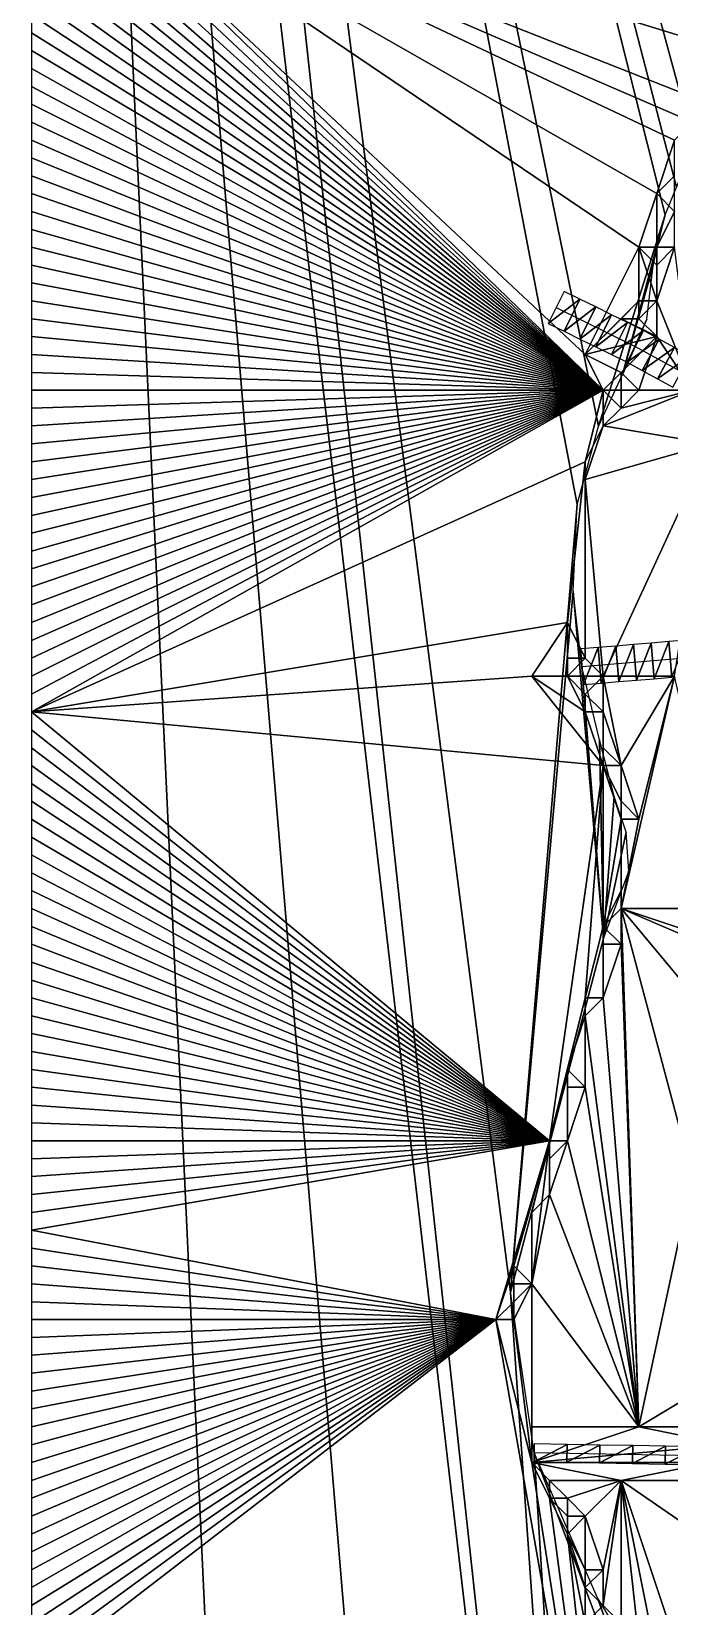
# Model space of a CAD drawing. Header units: metres. Extents: x 891 to 1103, y -901 to 900.
# Drawn here: x 900 to 971.4, y -384.1 to -207.9 of the extents above; entities that cross this region are included whole.
import ezdxf

# ---------------------------------------------------------------- set-up
doc = ezdxf.new("R2010")
doc.units = ezdxf.units.M
for name, color, linetype in [('OSM_ROAD_AXES', 2, 'CONTINUOUS'), ('OSM_ROAD_SURFACE', 9, 'CONTINUOUS'), ('OSM_TERRAIN', 3, 'CONTINUOUS'), ('OSM_WATER_OUTLINES', 4, 'CONTINUOUS'), ('OSM_WATER_SURFACE', 5, 'CONTINUOUS'), ('OSM_WATERWAYS', 5, 'CONTINUOUS')]:
    doc.layers.add(name, color=color, linetype=linetype)

msp = doc.modelspace()

# ---------------------------------------------------------------- linework, layer by layer
at = {"layer": 'OSM_ROAD_AXES'}
for points in [[(958.74, -238.728, 0.132), (967.594, -243.097, 0.826), (1015.754, -269.296, 6.169), (1025.117, -274.085, 6.888), (1040.216, -283.264, 8.159)], [(1025.117, -274.085, 6.888), (1011.101, -274.803, 6.18), (961.613, -278.95, 1.007)]]:
    msp.add_polyline3d(points, dxfattribs=at)
at = {"layer": 'OSM_ROAD_SURFACE'}
for points in [[(957.855, -240.522, 0.171), (961.396, -237.808, 0.155), (959.625, -236.934, 0.158)], [(957.855, -240.522, 0.171), (959.626, -241.395, 0.203), (961.396, -237.808, 0.155)], [(959.626, -241.395, 0.203), (963.167, -238.682, 0.151), (961.396, -237.808, 0.155)], [(959.626, -241.395, 0.203), (961.397, -242.269, 0.2), (963.167, -238.682, 0.151)], [(961.397, -242.269, 0.2), (964.937, -239.556, 0.146), (963.167, -238.682, 0.151)], [(961.397, -242.269, 0.2), (963.167, -243.143, 0.329), (964.937, -239.556, 0.146)], [(963.167, -243.143, 0.329), (966.708, -240.429, 0.675), (964.937, -239.556, 0.146)], [(963.167, -243.143, 0.329), (964.938, -244.016, 0.535), (966.708, -240.429, 0.675)], [(964.938, -244.016, 0.535), (968.514, -241.321, 0.964), (966.708, -240.429, 0.675)], [(964.938, -244.016, 0.535), (966.674, -244.872, 0.68), (968.514, -241.321, 0.964)], [(966.674, -244.872, 0.68), (970.27, -242.275, 1.269), (968.514, -241.321, 0.964)], [(966.674, -244.872, 0.68), (968.358, -245.789, 1.383), (970.27, -242.275, 1.269)], [(968.358, -245.789, 1.383), (971.99, -243.211, 1.836), (970.27, -242.275, 1.269)], [(968.358, -245.789, 1.383), (970.078, -246.725, 1.674), (971.99, -243.211, 1.836)], [(970.078, -246.725, 1.674), (973.71, -244.147, 1.913), (971.99, -243.211, 1.836)], [(970.078, -246.725, 1.674), (971.798, -247.66, 1.839), (973.71, -244.147, 1.913)], [(965.405, -276.625, 1.132), (963.426, -276.791, 1.049), (963.76, -280.777, 1.028)], [(965.405, -276.625, 1.132), (963.76, -280.777, 1.028), (965.739, -280.611, 1.165)], [(967.385, -276.459, 1.236), (965.405, -276.625, 1.132), (965.739, -280.611, 1.165)], [(967.385, -276.459, 1.236), (965.739, -280.611, 1.165), (967.719, -280.445, 1.273)], [(969.364, -276.293, 1.341), (967.385, -276.459, 1.236), (967.719, -280.445, 1.273)], [(969.364, -276.293, 1.341), (967.719, -280.445, 1.273), (969.698, -280.279, 1.381)], [(971.344, -276.127, 1.446), (969.364, -276.293, 1.341), (969.698, -280.279, 1.381)], [(971.344, -276.127, 1.446), (969.698, -280.279, 1.381), (971.678, -280.113, 1.489)], [(973.323, -275.962, 1.601), (971.344, -276.127, 1.446), (971.678, -280.113, 1.489)], [(963.426, -276.791, 1.049), (961.446, -276.957, 0.804), (961.78, -280.943, 0.872)], [(963.426, -276.791, 1.049), (961.78, -280.943, 0.872), (963.76, -280.777, 1.028)]]:
    msp.add_3dface(points, dxfattribs=at)
at = {"layer": 'OSM_TERRAIN'}
for points in [[(968, -232), (900, -186), (962, -244, 0.164)], [(968, -232), (970, -226), (900, -186)], [(970, -226), (972, -220), (900, -186)], [(964, -248), (962, -244, 0.164), (900, -186)], [(972, -220), (974, -218), (900, -186)], [(974, -218), (976, -216), (900, -186)], [(976, -216), (978, -210), (900, -186)], [(900, -186), (978, -210), (984, -208)], [(984, -208), (988, -206), (900, -186)], [(900, -188), (964, -248), (900, -186)], [(900, -190), (964, -248), (900, -188)], [(900, -192), (964, -248), (900, -190)], [(900, -194), (964, -248), (900, -192)], [(900, -196), (964, -248), (900, -194)], [(900, -198), (964, -248), (900, -196)], [(900, -200), (964, -248), (900, -198)], [(900, -202), (964, -248), (900, -200)], [(900, -204), (964, -248), (900, -202)], [(900, -206), (964, -248), (900, -204)], [(900, -208), (964, -248), (900, -206)], [(900, -210), (964, -248), (900, -208)], [(900, -212), (964, -248), (900, -210)], [(900, -214), (964, -248), (900, -212)], [(900, -216), (964, -248), (900, -214)], [(900, -218), (964, -248), (900, -216)], [(900, -220), (964, -248), (900, -218)], [(900, -222), (964, -248), (900, -220)], [(970, -226), (972, -224), (972, -220)], [(900, -224), (964, -248), (900, -222)], [(900, -226), (964, -248), (900, -224)], [(972, -228, 1.628), (972, -224), (970, -226)], [(900, -228), (964, -248), (900, -226)], [(968, -232), (970, -232), (970, -226)], [(970, -232), (972, -228, 1.628), (970, -226)], [(900, -230), (964, -248), (900, -228)], [(970, -232), (972, -232, 1.681), (972, -228, 1.628)], [(900, -232), (964, -248), (900, -230)], [(900, -234), (964, -248), (900, -232)], [(968, -238, 0.053), (968, -232), (962, -244, 0.164)], [(968, -238, 0.053), (970, -238, 1.727), (968, -232)], [(968, -232), (970, -238, 1.727), (970, -234, 1.672)], [(970, -234, 1.672), (970, -232), (968, -232)], [(974, -248, 1.915), (972, -232, 1.681), (970, -238, 1.727)], [(970, -238, 1.727), (972, -232, 1.681), (970, -234, 1.672)], [(970, -234, 1.672), (972, -232, 1.681), (970, -232)], [(900, -236), (964, -248), (900, -234)], [(900, -238), (964, -248), (900, -236)], [(900, -240), (964, -248), (900, -238)], [(962, -244, 0.164), (966, -240, 0.508), (968, -238, 0.053)], [(966, -240, 0.508), (968, -240, 0.519), (968, -238, 0.053)], [(968, -240, 0.519), (970, -242, 1.149), (970, -238, 1.727)], [(968, -240, 0.519), (970, -238, 1.727), (968, -238, 0.053)], [(970, -242, 1.149), (974, -248, 1.915), (970, -238, 1.727)], [(900, -242), (964, -248), (900, -240)], [(970, -242, 1.149), (966, -240, 0.508), (962, -244, 0.164)], [(970, -242, 1.149), (968, -240, 0.519), (966, -240, 0.508)], [(900, -244), (964, -248), (900, -242)], [(966, -246, 0.496), (970, -242, 1.149), (962, -244, 0.164)], [(968, -248, 1.664), (970, -242, 1.149), (966, -246, 0.496)], [(968, -248, 1.664), (974, -248, 1.915), (970, -242, 1.149)], [(900, -246), (964, -248), (900, -244)], [(964, -248), (966, -246, 0.496), (962, -244, 0.164)], [(900, -248), (964, -248), (900, -246)], [(964, -248), (966, -248, 1.784), (966, -246, 0.496)], [(966, -248, 1.784), (968, -248, 1.664), (966, -246, 0.496)], [(900, -282), (964, -248), (900, -280)], [(900, -282), (900, -284), (964, -248)], [(900, -280), (964, -248), (900, -278)], [(900, -278), (964, -248), (900, -276)], [(900, -276), (964, -248), (900, -274)], [(900, -274), (964, -248), (900, -272)], [(900, -272), (964, -248), (900, -270)], [(900, -270), (964, -248), (900, -268)], [(900, -268), (964, -248), (900, -266)], [(900, -266), (964, -248), (900, -264)], [(900, -284), (962, -256), (964, -248)], [(900, -264), (964, -248), (900, -262)], [(900, -262), (964, -248), (900, -260)], [(900, -260), (964, -248), (900, -258)], [(900, -258), (964, -248), (900, -256)], [(900, -254), (964, -248), (900, -252)], [(900, -254), (900, -256), (964, -248)], [(900, -252), (964, -248), (900, -250)], [(900, -250), (964, -248), (900, -248)], [(962, -256), (964, -252, 1.068), (964, -248)], [(976, -254, 1.492), (974, -248, 1.915), (964, -252, 1.068)], [(964, -252, 1.068), (966, -250, 1.52), (964, -248)], [(964, -252, 1.068), (974, -248, 1.915), (966, -250, 1.52)], [(966, -250, 1.52), (966, -248, 1.784), (964, -248)], [(966, -250, 1.52), (968, -248, 1.664), (966, -248, 1.784)], [(966, -250, 1.52), (974, -248, 1.915), (968, -248, 1.664)], [(962, -256), (962, -258, 0.805), (964, -252, 1.068)], [(962, -258, 0.805), (976, -254, 1.492), (964, -252, 1.068)], [(964, -280, 1.03), (976, -254, 1.492), (962, -258, 0.805)], [(964, -280, 1.03), (972, -280, 1.457), (976, -254, 1.492)], [(900, -284), (960, -274), (962, -256)], [(960, -274), (962, -278, 1.021), (962, -256)], [(962, -256), (962, -278, 1.021), (962, -258, 0.805)], [(964, -280, 1.03), (962, -258, 0.805), (962, -278, 1.021)], [(900, -284), (956, -280), (960, -274)], [(956, -280), (960, -280, 0.973), (960, -274)], [(960, -280, 0.973), (960, -278, 0.973), (960, -274)], [(960, -278, 0.973), (962, -278, 1.021), (960, -274)], [(960, -280, 0.973), (962, -278, 1.021), (960, -278, 0.973)], [(960, -280, 0.973), (964, -280, 1.03), (962, -278, 1.021)], [(964, -290), (956, -280), (900, -284)], [(964, -290), (962, -284), (956, -280)], [(962, -284), (960, -280, 0.973), (956, -280)], [(962, -284), (962, -282, 0.628), (960, -280, 0.973)], [(962, -282, 0.628), (964, -280, 1.03), (960, -280, 0.973)], [(964, -284, 1), (964, -280, 1.03), (962, -282, 0.628)], [(964, -284, 1), (966, -290, 1), (964, -280, 1.03)], [(966, -290, 1), (972, -280, 1.457), (964, -280, 1.03)], [(966, -306, 1), (978, -306, 2.043), (972, -280, 1.457)], [(966, -306, 1), (972, -280, 1.457), (968, -296, 1.112)], [(968, -296, 1.112), (972, -280, 1.457), (966, -290, 1)], [(962, -284), (964, -284, 1), (962, -282, 0.628)], [(958, -332), (900, -284), (900, -286)], [(958, -332), (964, -290), (900, -284)], [(964, -290), (964, -284, 1), (962, -284)], [(964, -290), (964, -288, 1), (964, -284, 1)], [(964, -288, 1), (966, -290, 1), (964, -284, 1)], [(958, -332), (900, -286), (900, -288)], [(900, -290), (958, -332), (900, -288)], [(964, -290), (966, -290, 1), (964, -288, 1)], [(900, -292), (958, -332), (900, -290)], [(958, -332), (962, -316), (964, -290)], [(962, -316), (964, -308), (964, -290)], [(964, -308), (966, -296), (964, -290)], [(966, -296), (966, -294, 1), (964, -290)], [(964, -290), (966, -294, 1), (966, -290, 1)], [(966, -294, 1), (968, -296, 1.112), (966, -290, 1)], [(900, -294), (958, -332), (900, -292)], [(900, -296), (958, -332), (900, -294)], [(966, -296), (968, -296, 1.112), (966, -294, 1)], [(900, -298), (958, -332), (900, -296)], [(966, -304), (966, -296), (964, -308)], [(966, -304), (966, -306, 1), (966, -296)], [(966, -296), (966, -306, 1), (968, -296, 1.112)], [(958, -332), (900, -298), (900, -300)], [(900, -302), (958, -332), (900, -300)], [(900, -304), (958, -332), (900, -302)], [(900, -306), (958, -332), (900, -304)], [(964, -308), (966, -306, 1), (966, -304)], [(900, -308), (958, -332), (900, -306)], [(964, -308), (966, -310, 1), (966, -306, 1)], [(974, -336, 1.46), (986, -330, 2.673), (966, -306, 1)], [(968, -364, 1.056), (974, -336, 1.46), (966, -306, 1)], [(966, -306, 1), (986, -330, 2.673), (980, -312, 2.39)], [(968, -364, 1.056), (966, -306, 1), (966, -310, 1)], [(966, -306, 1), (980, -312, 2.39), (978, -310, 2.043)], [(966, -306, 1), (978, -310, 2.043), (978, -306, 2.043)], [(900, -310), (958, -332), (900, -308)], [(962, -316), (964, -316, 1), (964, -308)], [(964, -316, 1), (964, -310, 1), (964, -308)], [(964, -310, 1), (966, -310, 1), (964, -308)], [(900, -312), (958, -332), (900, -310)], [(964, -316, 1), (968, -364, 1.056), (966, -310, 1)], [(964, -316, 1), (966, -310, 1), (964, -310, 1)], [(900, -314), (958, -332), (900, -312)], [(900, -316), (958, -332), (900, -314)], [(900, -318), (958, -332), (900, -316)], [(958, -332), (960, -324), (962, -316)], [(960, -324), (962, -318, 1), (962, -316)], [(962, -318, 1), (964, -316, 1), (962, -316)], [(962, -318, 1), (968, -364, 1.056), (964, -316, 1)], [(900, -320), (958, -332), (900, -318)], [(960, -324), (962, -326, 1), (962, -318, 1)], [(962, -326, 1), (968, -364, 1.056), (962, -318, 1)], [(900, -322), (958, -332), (900, -320)], [(900, -324), (958, -332), (900, -322)], [(900, -326), (958, -332), (900, -324)], [(958, -332), (960, -332, 1), (960, -324)], [(960, -332, 1), (960, -326, 1), (960, -324)], [(960, -326, 1), (962, -326, 1), (960, -324)], [(900, -328), (958, -332), (900, -326)], [(960, -332, 1), (962, -326, 1), (960, -326, 1)], [(960, -332, 1), (968, -364, 1.056), (962, -326, 1)], [(900, -330), (958, -332), (900, -328)], [(958, -332), (900, -330), (900, -332)], [(900, -342), (958, -332), (900, -340)], [(900, -342), (952, -352), (958, -332)], [(900, -340), (958, -332), (900, -338)], [(900, -338), (958, -332), (900, -336)], [(900, -336), (958, -332), (900, -334)], [(900, -334), (958, -332), (900, -332)], [(952, -352), (954, -346), (958, -332)], [(954, -346), (956, -348, 1), (958, -332)], [(956, -348, 1), (956, -340, 1), (958, -332)], [(956, -340, 1), (958, -338, 1), (958, -332)], [(958, -332), (958, -338, 1), (958, -334, 1)], [(958, -338, 1), (960, -332, 1), (958, -334, 1)], [(958, -338, 1), (968, -364, 1.056), (960, -332, 1)], [(958, -334, 1), (960, -332, 1), (958, -332)], [(968, -364, 1.056), (998, -346, 2.792), (974, -336, 1.46)], [(956, -340, 1), (956, -348, 1), (958, -338, 1)], [(956, -348, 1), (968, -364, 1.056), (958, -338, 1)], [(900, -344), (952, -352), (900, -342)], [(900, -346), (952, -352), (900, -344)], [(900, -348), (952, -352), (900, -346)], [(952, -352), (954, -350, 1), (954, -346)], [(954, -350, 1), (954, -348, 1), (954, -346)], [(954, -348, 1), (956, -348, 1), (954, -346)], [(998, -346, 2.792), (968, -364, 1.056), (988, -364, 1.97)], [(900, -350), (952, -352), (900, -348)], [(956, -368), (956, -348, 1), (954, -352)], [(954, -352), (956, -348, 1), (954, -350, 1)], [(954, -350, 1), (956, -348, 1), (954, -348, 1)], [(956, -364, 1), (956, -348, 1), (956, -368)], [(956, -348, 1), (956, -364, 1), (968, -364, 1.056)], [(900, -352), (952, -352), (900, -350)], [(952, -352), (954, -352), (954, -350, 1)], [(900, -390), (952, -352), (900, -388)], [(900, -390), (900, -392), (952, -352)], [(900, -392), (966, -432), (952, -352)], [(900, -388), (952, -352), (900, -386)], [(900, -386), (952, -352), (900, -384)], [(900, -384), (952, -352), (900, -382)], [(900, -382), (952, -352), (900, -380)], [(900, -380), (952, -352), (900, -378)], [(900, -378), (952, -352), (900, -376)], [(900, -376), (952, -352), (900, -374)], [(900, -374), (952, -352), (900, -372)], [(900, -372), (952, -352), (900, -370)], [(900, -370), (952, -352), (900, -368)], [(900, -368), (952, -352), (900, -366)], [(900, -366), (952, -352), (900, -364)], [(900, -364), (952, -352), (900, -362)], [(900, -362), (952, -352), (900, -360)], [(900, -360), (952, -352), (900, -358)], [(952, -352), (900, -356), (900, -358)], [(900, -356), (952, -352), (900, -354)], [(900, -354), (952, -352), (900, -352)], [(952, -352), (966, -432), (956, -368)], [(952, -352), (956, -368), (954, -352)], [(956, -368), (968, -364, 1.056), (956, -364, 1)], [(956, -368), (978, -366, 0.83), (968, -364, 1.056)], [(978, -366, 0.83), (988, -364, 1.97), (968, -364, 1.056)], [(976, -368, 0.442), (978, -366, 0.83), (956, -368)], [(966, -432), (958, -372), (956, -368)], [(958, -372), (958, -370, 1), (956, -368)], [(958, -370, 1), (966, -370, 1), (956, -368)], [(966, -370, 1), (976, -368, 0.442), (956, -368)], [(966, -370, 1), (1000, -370, 2.594), (976, -368, 0.442)], [(958, -372), (960, -372, 1), (958, -370, 1)], [(960, -372, 1), (966, -370, 1), (958, -370, 1)], [(962, -374, 1), (966, -370, 1), (960, -372, 1)], [(964, -380, 1), (966, -370, 1), (962, -374, 1)], [(964, -384, 1.02), (966, -386, 1.018), (966, -370, 1)], [(964, -384, 1.02), (966, -370, 1), (964, -380, 1)], [(966, -386, 1.018), (968, -388, 1.072), (966, -370, 1)], [(968, -388, 1.072), (970, -390, 1.127), (966, -370, 1)], [(970, -390, 1.127), (976, -400, 1.425), (966, -370, 1)], [(976, -400, 1.425), (998, -392, 2.65), (966, -370, 1)], [(998, -392, 2.65), (1000, -370, 2.594), (966, -370, 1)], [(966, -432), (960, -376), (958, -372)], [(960, -376), (960, -374, 1), (958, -372)], [(958, -372), (960, -374, 1), (960, -372, 1)], [(960, -374, 1), (962, -374, 1), (960, -372, 1)], [(960, -376), (962, -380, 1), (962, -374, 1)], [(960, -376), (962, -374, 1), (960, -374, 1)], [(962, -380, 1), (964, -380, 1), (962, -374, 1)], [(966, -432), (962, -386), (960, -376)], [(962, -386), (962, -382), (960, -376)], [(962, -382), (962, -380, 1), (960, -376)], [(962, -382), (964, -384, 1.02), (964, -380, 1)], [(962, -382), (964, -380, 1), (962, -380, 1)], [(962, -386), (964, -384, 1.02), (962, -382)], [(962, -386), (966, -386, 1.018), (964, -384, 1.02)]]:
    msp.add_3dface(points, dxfattribs=at)
at = {"layer": 'OSM_WATER_OUTLINES'}
for points in [[(957.001, 173.186, 1), (940.486, 128.398, 1), (903.93, 38.378, 1), (900, 33.017, 1), (900, -638.452, 1)], [(973.184, -399.25, 1), (963.336, -383.081, 1), (956.262, -366.902, 1), (953.642, -348.942, 1), (959.8, -325.552, 1), (964.045, -309.373, 1), (966.863, -301.864, 1), (966.565, -297.451, 1), (965.239, -293.47, 1), (963.603, -287.133, 1), (961.613, -278.95, 1), (960.641, -270.501, 1), (961.083, -260.78, 1), (963.46, -252.021, 1), (966.168, -246.237, 1), (967.085, -244.28, 1), (967.594, -243.097, 1), (968.898, -240.055, 1), (969.606, -234.05, 1), (970.944, -228.377, 1), (972.204, -225.292, 1), (974.204, -220.581, 1), (979.687, -212.032, 1), (1006.449, -194.294, 1)]]:
    msp.add_polyline3d(points, dxfattribs=at)
at = {"layer": 'OSM_WATER_SURFACE'}
for points in [[(903.93, 38.378, 1), (900, 33.017, 1), (967.655, -548.922, 1)], [(903.93, 38.378, 1), (967.655, -548.922, 1), (953.642, -348.942, 1)], [(903.93, 38.378, 1), (953.642, -348.942, 1), (961.083, -260.78, 1)], [(903.93, 38.378, 1), (961.083, -260.78, 1), (963.46, -252.021, 1)], [(903.93, 38.378, 1), (963.46, -252.021, 1), (970.944, -228.377, 1)], [(903.93, 38.378, 1), (970.944, -228.377, 1), (972.204, -225.292, 1)], [(903.93, 38.378, 1), (972.204, -225.292, 1), (974.204, -220.581, 1)], [(903.93, 38.378, 1), (974.204, -220.581, 1), (979.687, -212.032, 1)], [(903.93, 38.378, 1), (979.687, -212.032, 1), (1032.237, -171.314, 1)], [(900, 33.017, 1), (900, -638.452, 1), (930.093, -614.944, 1)], [(900, 33.017, 1), (930.093, -614.944, 1), (951.858, -586.279, 1)], [(900, 33.017, 1), (951.858, -586.279, 1), (967.655, -548.922, 1)], [(963.46, -252.021, 1), (966.168, -246.237, 1), (970.944, -228.377, 1)], [(966.168, -246.237, 1), (969.606, -234.05, 1), (970.944, -228.377, 1)], [(966.168, -246.237, 1), (968.898, -240.055, 1), (969.606, -234.05, 1)], [(966.168, -246.237, 1), (967.594, -243.097, 1), (968.898, -240.055, 1)], [(966.168, -246.237, 1), (967.085, -244.28, 1), (967.594, -243.097, 1)], [(953.642, -348.942, 1), (960.641, -270.501, 1), (961.083, -260.78, 1)], [(953.642, -348.942, 1), (964.045, -309.373, 1), (960.641, -270.501, 1)], [(964.045, -309.373, 1), (961.613, -278.95, 1), (960.641, -270.501, 1)], [(964.045, -309.373, 1), (963.603, -287.133, 1), (961.613, -278.95, 1)], [(964.045, -309.373, 1), (965.239, -293.47, 1), (963.603, -287.133, 1)], [(964.045, -309.373, 1), (966.565, -297.451, 1), (965.239, -293.47, 1)], [(964.045, -309.373, 1), (966.863, -301.864, 1), (966.565, -297.451, 1)], [(953.642, -348.942, 1), (959.8, -325.552, 1), (964.045, -309.373, 1)], [(967.655, -548.922, 1), (956.262, -366.902, 1), (953.642, -348.942, 1)], [(959.957, -365.971, 0.839), (956.281, -365.902, 0.809), (956.243, -367.902, 0.809)], [(959.957, -365.971, 0.839), (956.243, -367.902, 0.809), (959.919, -367.971, 0.839)], [(963.633, -366.04, 0.89), (959.957, -365.971, 0.839), (959.919, -367.971, 0.839)], [(963.633, -366.04, 0.89), (959.919, -367.971, 0.839), (963.595, -368.04, 0.89)], [(967.309, -366.109, 0.954), (963.633, -366.04, 0.89), (963.595, -368.04, 0.89)], [(967.309, -366.109, 0.954), (963.595, -368.04, 0.89), (967.272, -368.109, 0.954)], [(970.986, -366.179, 1.058), (967.309, -366.109, 0.954), (967.272, -368.109, 0.954)], [(970.986, -366.179, 1.058), (967.272, -368.109, 0.954), (970.948, -368.178, 1.058)], [(974.662, -366.248, 1.188), (970.986, -366.179, 1.058), (970.948, -368.178, 1.058)], [(974.662, -366.248, 1.188), (970.948, -368.178, 1.058), (974.624, -368.248, 1.188)], [(983.673, -439.659, 1), (963.336, -383.081, 1), (956.262, -366.902, 1)], [(967.655, -548.922, 1), (983.673, -439.659, 1), (956.262, -366.902, 1)], [(983.673, -439.659, 1), (973.184, -399.25, 1), (963.336, -383.081, 1)]]:
    msp.add_3dface(points, dxfattribs=at)
at = {"layer": 'OSM_WATERWAYS'}
msp.add_polyline3d([(1072.667, -382.453, 8.152), (1014.249, -369.601, 2.584), (1000.377, -367.732, 1.754), (956.262, -366.902, 0.276)], dxfattribs=at)

doc.saveas('drawing.dxf')
